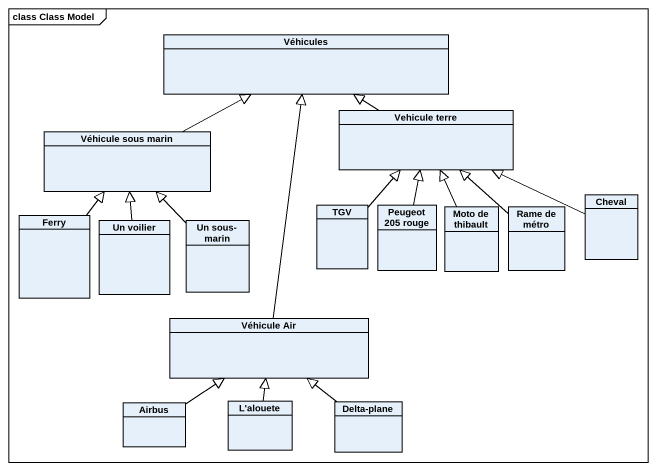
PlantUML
@startuml
mainframe class Class Model
hide circle
hide empty members
class Véhicules
class "Vehicule terre" as Vehicule_terre
class "Véhicule sous marin" as Véhicule_sous_marin
class Cheval
class Ferry
class "Un voilier" as Un_voilier
class "Un sous- marin" as Un_sous_marin
class TGV
class "Peugeot 205 rouge" as Peugeot_205_rouge
class "Moto de thibault" as Moto_de_thibault
class "Rame de métro" as Rame_de_métro
class "Véhicule Air" as Véhicule_Air
class Airbus
class "L'alouete" as L_alouete
class "Delta-plane" as Delta_plane
Vehicule_terre -up-|> Véhicules
Véhicule_sous_marin -right-|> Véhicules
Cheval -left-|> Vehicule_terre
Ferry -up-|> Véhicule_sous_marin
Un_voilier -up-|> Véhicule_sous_marin
Un_sous_marin -up-|> Véhicule_sous_marin
TGV -up-|> Vehicule_terre
Peugeot_205_rouge -up-|> Vehicule_terre
Moto_de_thibault -up-|> Vehicule_terre
Rame_de_métro -up-|> Vehicule_terre
Véhicule_Air -up-|> Véhicules
Airbus -up-|> Véhicule_Air
L_alouete -up-|> Véhicule_Air
Delta_plane -up-|> Véhicule_Air
@enduml
